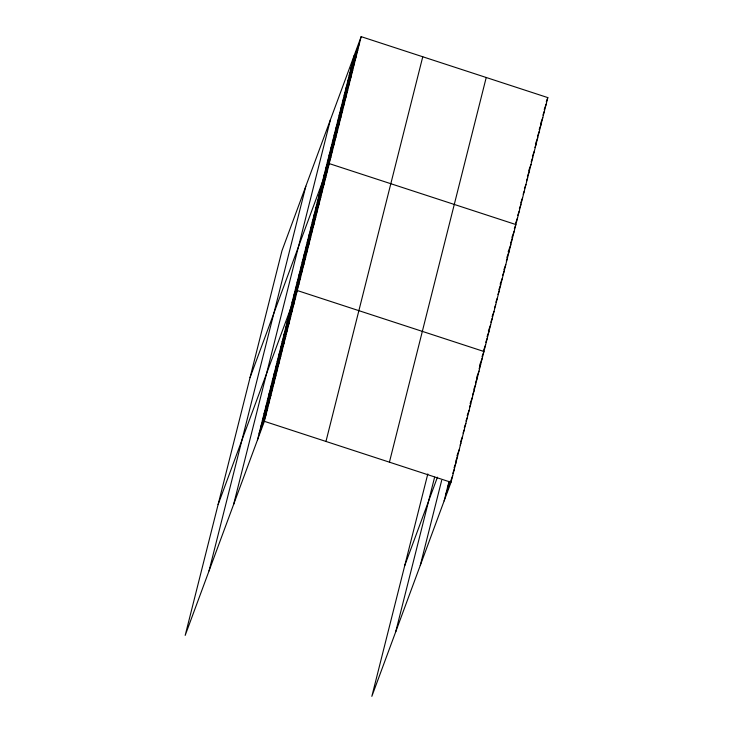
<?xml version="1.0" encoding="UTF-8"?>
<svg xmlns="http://www.w3.org/2000/svg" width="733" height="733" viewBox="0 0 733 733"><rect width="100%" height="100%" fill="white"/><g stroke="black" fill="none" stroke-linecap="round" stroke-linejoin="round"><path stroke-width="1.1" d="M209.033 570.906L305.835 186.228M233.607 504.469L330.409 119.791M257.466 439.983L354.259 55.305M361.158 36.65L281.976 250.713L185.183 635.392L264.366 421.328L361.158 36.65L547.817 97.608L451.024 482.287L371.842 696.35L427.806 473.93M325.965 441.449L422.758 56.771M389.425 462.175L486.226 77.496M395.692 631.864L434.605 477.21M420.266 565.427L441.66 480.417M444.125 500.941L449.054 481.324M352.582 61.984L359.482 43.329M350.896 68.664L357.796 50.009M349.22 75.343L356.119 56.698M347.534 82.032L354.433 63.377M345.857 88.711L352.756 70.056M344.171 95.391L351.07 76.736M342.494 102.07L349.394 83.415M340.808 108.75L347.708 90.104M339.132 115.438L346.031 96.783M337.446 122.118L344.345 103.463M335.769 128.797L342.668 110.142M334.083 135.477L340.982 116.822M332.406 142.156L339.306 123.511M330.72 148.845L337.62 130.19M329.044 155.524L335.943 136.869M327.358 162.204L334.257 143.549M325.681 168.883L332.58 150.228M323.995 175.563L330.904 156.917M250.035 377.651L329.218 163.596L515.876 224.555L514.346 228.705M320.633 188.931L327.541 170.276M318.956 195.61L325.855 176.955M317.27 202.29L324.178 183.635M315.593 208.969L322.493 190.323M313.907 215.658L320.816 197.003M312.231 222.337L319.13 203.682M310.545 229.017L317.453 210.362M308.868 235.696L315.767 217.041M307.191 242.376L314.091 223.73M305.505 249.064L312.405 230.409M303.829 255.744L310.728 237.089M302.143 262.423L309.042 243.768M300.466 269.103L307.365 250.448M298.78 275.782L305.679 257.136M297.103 282.471L304.003 263.816M295.417 289.15L302.317 270.495M293.741 295.83L300.64 277.175M292.055 302.509L298.954 283.854M218.095 504.597L297.277 290.534L483.936 351.501L482.012 356.678M288.729 315.731L295.628 297.076M287.079 322.273L293.988 303.618M285.439 328.815L292.339 310.16M283.79 335.348L290.689 316.693M282.15 341.89L289.049 323.235M280.501 348.432L287.4 329.777M278.852 354.974L285.76 336.319M277.211 361.506L284.111 342.852M275.562 368.048L282.462 349.394M273.922 374.59L280.821 355.936M272.273 381.123L279.172 362.478M270.624 387.665L277.532 369.011M268.984 394.207L275.883 375.553M267.334 400.749L274.234 382.095M265.694 407.282L272.594 388.627M264.045 413.824L270.944 395.169M262.396 420.366L269.304 401.711M260.756 426.908L267.655 408.254M259.106 433.441L266.006 414.786M546.287 101.759L547.817 97.608M544.225 109.474L546.14 104.297M542.924 115.118L544.454 110.976M540.478 123.877L542.777 117.656M539.176 129.521L541.091 124.335M537.5 136.201L539.415 131.015M535.429 143.915L537.729 137.703M534.898 147.489L536.052 144.383M532.451 156.248L534.366 151.062M531.159 161.892L532.689 157.742M528.704 170.642L531.004 164.421M527.412 176.287L529.327 171.11M526.496 180.895L527.641 177.789M524.434 188.61L525.964 184.469M523.133 194.254L524.278 191.148M520.687 203.014L522.602 197.828M519.385 208.658L520.916 204.516M517.709 215.337L519.239 211.196M515.638 223.052L517.553 217.875M511.891 237.455L514.19 231.234M510.599 243.099L512.514 237.923M508.152 251.85L510.837 244.602M506.851 257.503L509.151 251.282M506.32 261.067L507.474 257.961M503.873 269.826L505.788 264.64M502.572 275.471L504.112 271.329M500.126 284.221L502.426 278.009M498.825 289.865L500.749 284.688M497.918 294.474L499.063 291.368M495.847 302.198L497.386 298.047M494.555 307.842L495.7 304.736M492.1 316.592L494.024 311.415M490.808 322.236L492.338 318.095M488.361 330.995L490.661 324.774M487.06 336.639L488.975 331.453M485.759 342.284L487.298 338.133M483.313 351.034L485.613 344.822M404.753 565.555L437.436 477.201M479.602 365.291L482.287 358.043M479.107 368.726L480.637 364.576M476.697 377.339L478.997 371.118M475.433 382.837L477.348 377.66M473.793 389.379L475.708 384.202M472.528 394.885L474.059 390.735M470.11 403.498L472.419 397.277M469.615 406.925L470.769 403.819M467.205 415.538L469.12 410.352M465.941 421.044L467.095 417.929M464.301 427.577L465.831 423.436M463.036 433.084L464.191 429.978M460.626 441.697L462.541 436.511M460.132 445.123L460.892 443.053M456.952 455.807L459.252 449.595M455.688 461.314L457.603 456.137M454.039 467.856L455.963 462.67M447.414 487.866L449.714 481.645M452.783 473.353L454.313 469.212M445.765 494.409L452.664 475.754M264.366 421.328L451.024 482.287"/></g></svg>
